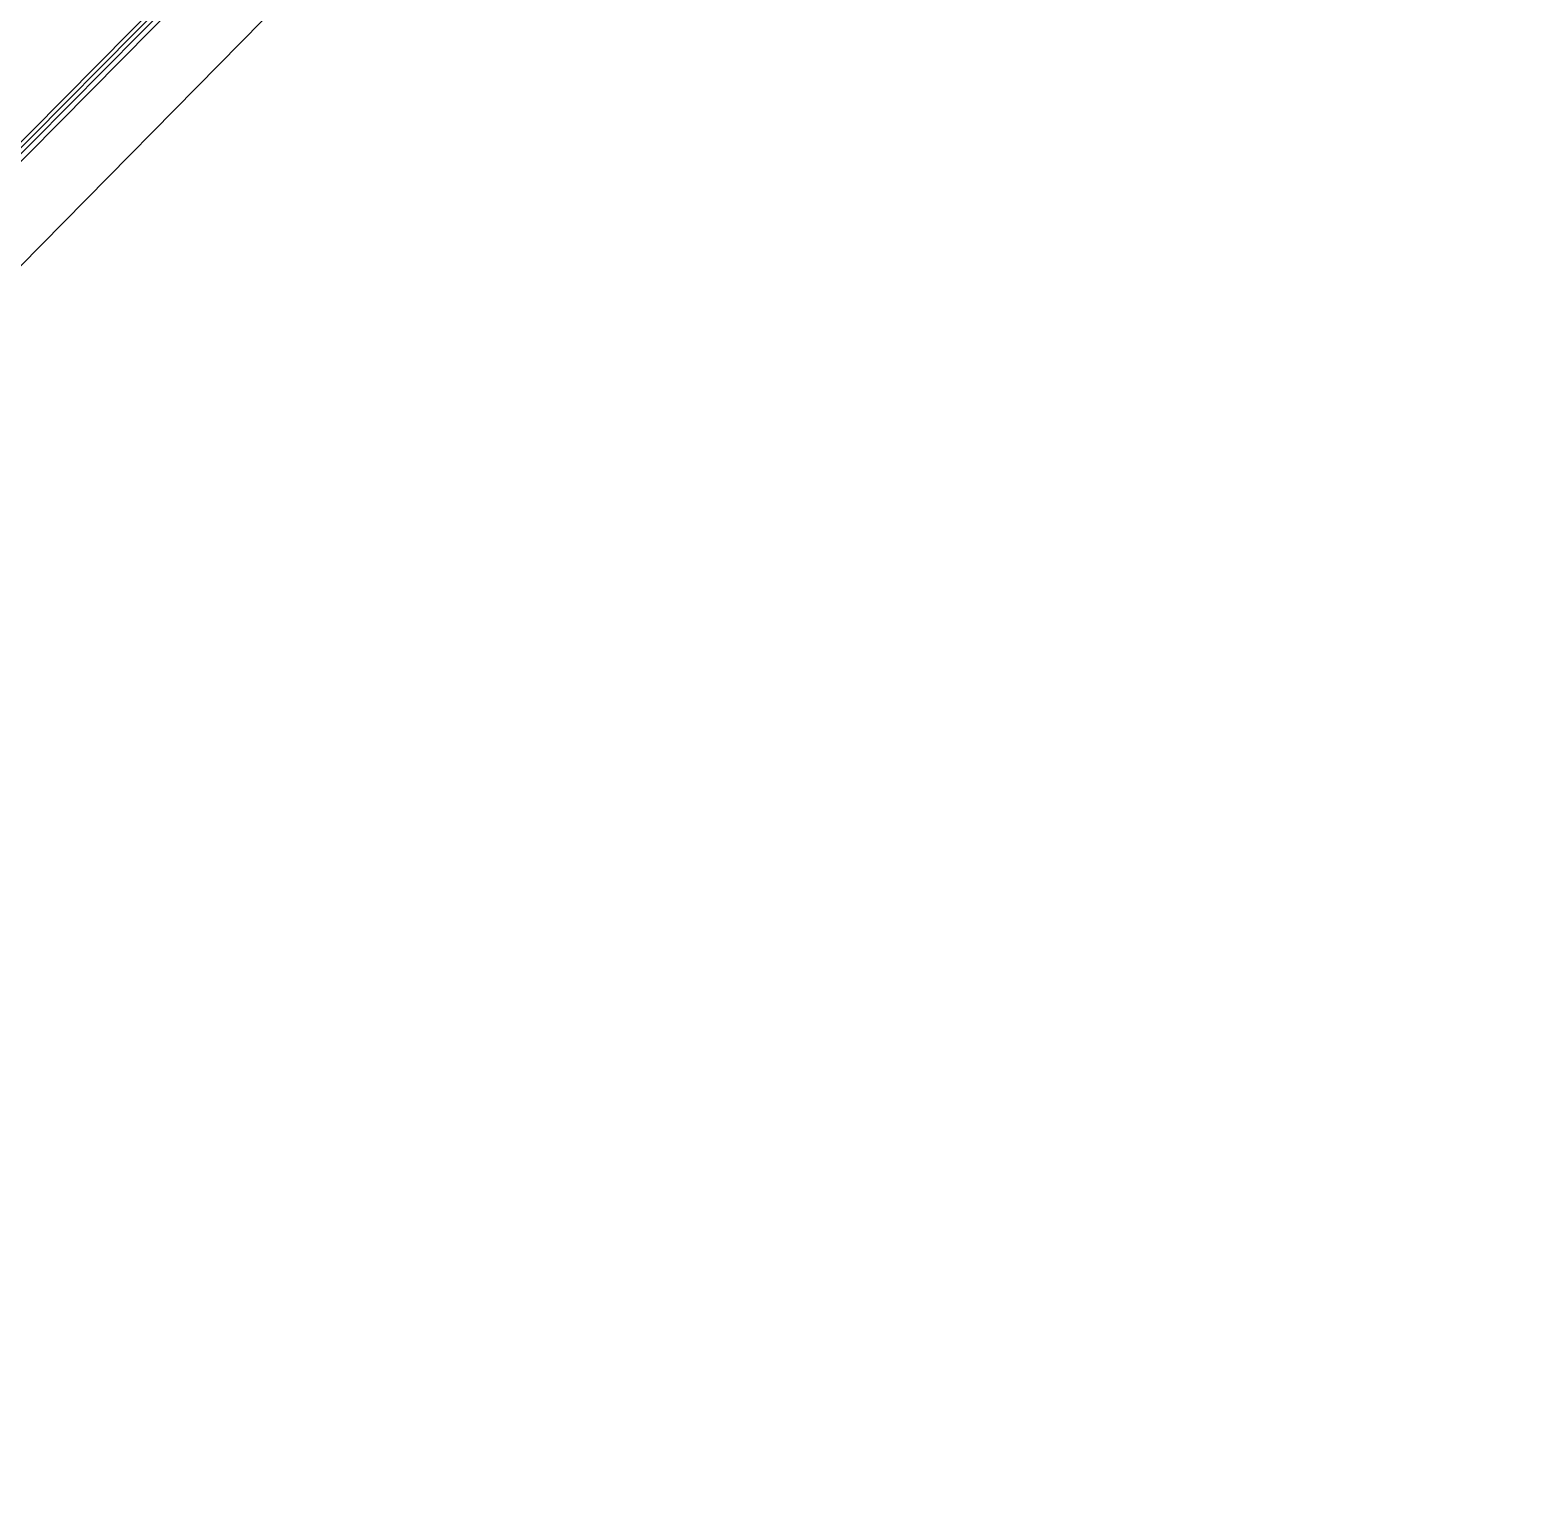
# Model space of a CAD drawing. Header units: inches. Extents: x -3 to 5259, y -3 to 5282.
# Drawn here: x 325.9 to 654.8, y 4.5 to 327.3 of the extents above; entities that cross this region are included whole.
import ezdxf

# ---------------------------------------------------------------- set-up
doc = ezdxf.new("R2010")
doc.units = ezdxf.units.IN
doc.layers.add('Top Solder', color=216, linetype='Continuous')

# ---------------------------------------------------------------- blocks, each defined once
blk = doc.blocks.new('13_WQFN_HR__3_2__26')
at = {"layer": 'Top Solder'}
for p in [(-0.58, 1.81), (-0.55, -0.92), (0.75, 1.8), (1.18, -0.92)]:
    blk.add_line(p, (5227.28, 5276.7), dxfattribs=at)
blk = doc.blocks.new('SON_8_5_6__166')
at = {"layer": 'Top Solder'}
blk.add_line((0.32, 2.34), (-5201.15, 5129.38), dxfattribs=at)

msp = doc.modelspace()

# ---------------------------------------------------------------- block references
msp.add_blockref('13_WQFN_HR__3_2__26', (31.76, 5.46))
at = {"rotation": 270}
msp.add_blockref('SON_8_5_6__166', (129.66, 81.01), dxfattribs=at)

doc.saveas('drawing.dxf')
